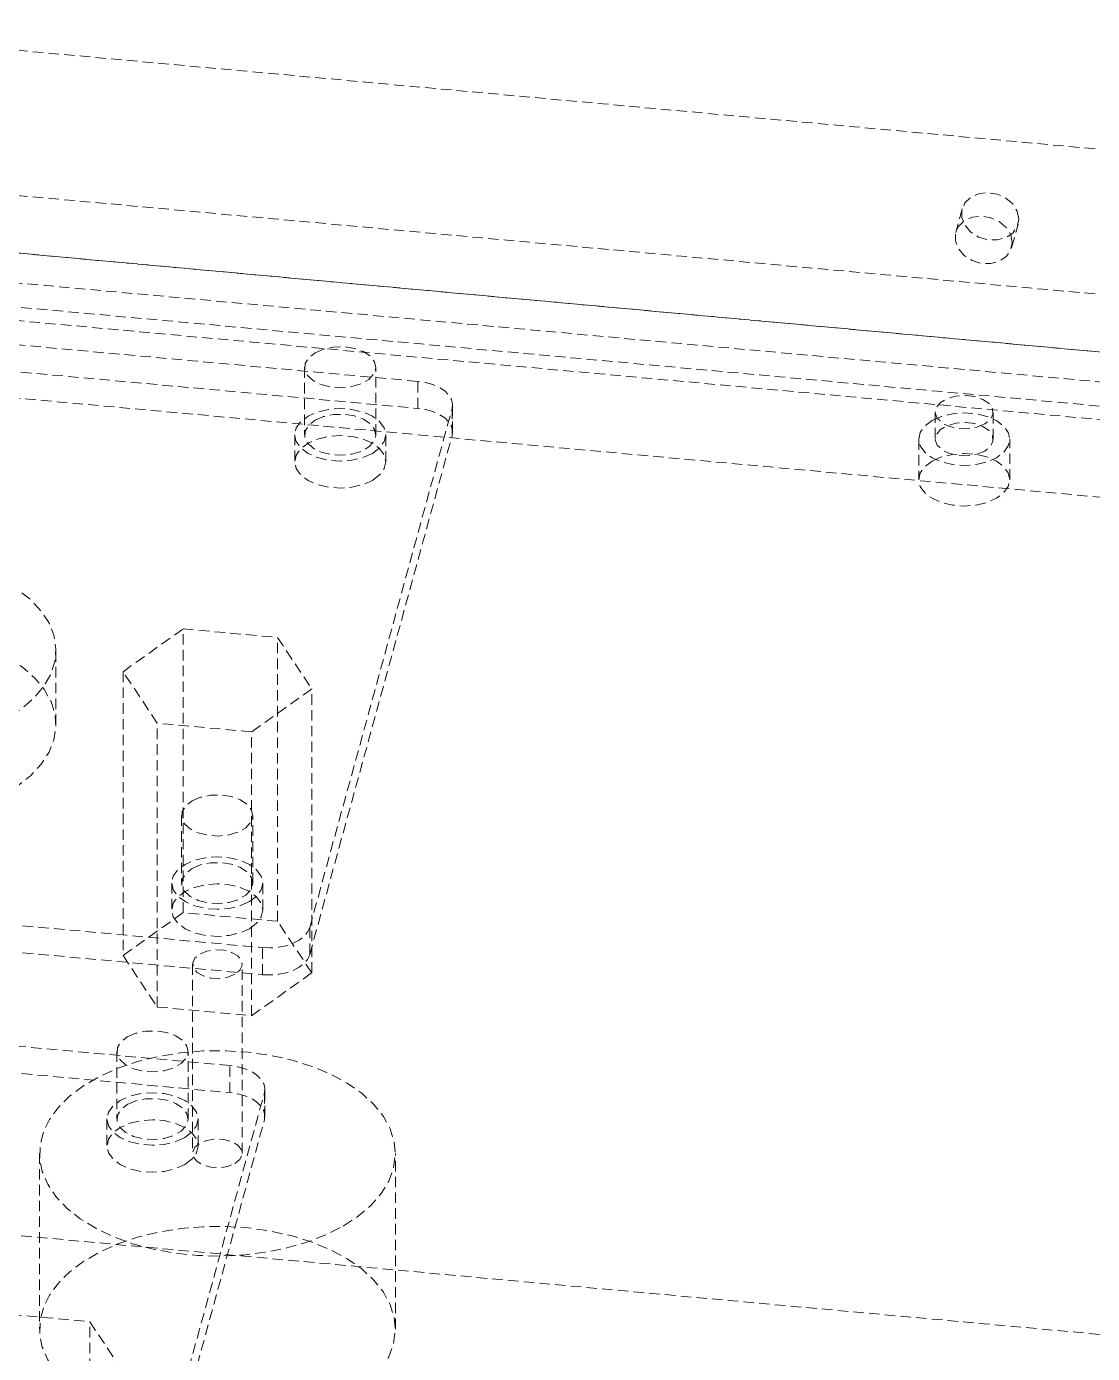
# Model space of a CAD drawing. Header units: millimetres. Extents: x 1529 to 6255, y 1713 to 5797.
# Drawn here: x 5137.8 to 5266.6, y 4555.8 to 4716.1 of the extents above; entities that cross this region are included whole.
import ezdxf

# ---------------------------------------------------------------- set-up
doc = ezdxf.new("R2010")
doc.units = ezdxf.units.MM
doc.linetypes.add('HIDDEN', pattern=[1.905, 1.27, -0.635])

msp = doc.modelspace()

# ---------------------------------------------------------------- linework, layer by layer
at = {"color": 7, "linetype": 'HIDDEN', "lineweight": 0}
for p, q in [((5401.644, 4688.999), (5105.337, 4716.091)), ((5539.52, 4648.286), (4969.025, 4700.448)), ((5100.644, 4698.985), (5396.951, 4671.893)), ((5538.738, 4645.435), (4968.243, 4697.597)), ((5054.521, 4696.241), (5452.461, 4659.856)), ((5250.898, 4694.074), (5250.115, 4691.223)), ((5401.644, 4664.502), (5105.337, 4691.595)), ((5256.866, 4689.371), (5257.648, 4692.221)), ((5452.461, 4651.691), (5054.521, 4688.076)), ((5185.101, 4673.214), (5076.455, 4683.148)), ((5076.455, 4679.881), (5185.101, 4669.948)), ((5396.951, 4647.397), (5100.644, 4674.489)), ((5171.438, 4674.929), (5171.438, 4666.764)), ((5180.038, 4666.764), (5180.038, 4674.929)), ((5185.101, 4669.948), (5185.101, 4673.214)), ((5172.049, 4607.191), (5189.257, 4669.911)), ((5189.257, 4669.911), (5189.257, 4666.645)), ((5189.319, 4667.097), (5189.319, 4670.363)), ((5247.644, 4669.496), (5247.644, 4666.23)), ((5254.644, 4666.23), (5254.644, 4669.496)), ((5170.238, 4666.764), (5170.238, 4663.498)), ((5172.049, 4603.925), (5189.257, 4666.645)), ((5181.238, 4663.498), (5181.238, 4666.764)), ((5245.644, 4666.23), (5245.644, 4661.33)), ((5256.644, 4661.33), (5256.644, 4666.23)), ((5149.495, 4638.134), (5156.762, 4643.315)), ((5156.762, 4609.02), (5156.762, 4643.315)), ((5156.762, 4643.315), (5168.166, 4642.272)), ((5168.166, 4642.272), (5172.304, 4636.049)), ((5168.166, 4607.977), (5168.166, 4642.272)), ((5141.392, 4631.722), (5141.392, 4640.704)), ((5149.495, 4638.134), (5149.495, 4603.839)), ((5153.633, 4631.911), (5149.495, 4638.134)), ((5172.304, 4636.049), (5165.038, 4630.868)), ((5172.304, 4601.754), (5172.304, 4636.049)), ((5153.633, 4597.616), (5153.633, 4631.911)), ((5165.038, 4630.868), (5153.633, 4631.911)), ((5165.038, 4596.573), (5165.038, 4630.868)), ((5156.577, 4620.762), (5156.577, 4612.597)), ((5165.177, 4612.597), (5165.177, 4620.762)), ((5057.683, 4614.726), (5166.329, 4604.792)), ((5057.683, 4611.46), (5166.329, 4601.526)), ((5155.377, 4612.597), (5155.377, 4609.331)), ((5166.377, 4609.331), (5166.377, 4612.597)), ((5156.762, 4609.02), (5149.495, 4603.839)), ((5168.166, 4607.977), (5156.762, 4609.02)), ((5172.304, 4601.754), (5168.166, 4607.977)), ((5172.049, 4607.191), (5172.049, 4603.925)), ((5166.329, 4601.526), (5166.329, 4604.792)), ((5149.495, 4603.839), (5153.633, 4597.616)), ((5157.9, 4602.797), (5157.9, 4579.934)), ((5163.9, 4579.934), (5163.9, 4602.797)), ((5165.038, 4596.573), (5172.304, 4601.754)), ((5162.418, 4590.538), (5053.772, 4600.471)), ((5053.772, 4597.205), (5162.418, 4587.271)), ((5153.633, 4597.616), (5165.038, 4596.573)), ((5148.755, 4592.253), (5148.755, 4584.088)), ((5157.355, 4584.088), (5157.355, 4592.253)), ((5162.418, 4587.271), (5162.418, 4590.538)), ((5149.367, 4524.515), (5166.574, 4587.235)), ((5166.574, 4587.235), (5166.574, 4583.969)), ((5166.636, 4584.421), (5166.636, 4587.687)), ((5147.555, 4584.088), (5147.555, 4580.822)), ((5149.367, 4521.249), (5166.574, 4583.969)), ((5158.555, 4580.822), (5158.555, 4584.088)), ((5139.4, 4579.934), (5139.4, 4558.703)), ((5182.4, 4558.703), (5182.4, 4579.934)), ((5067.011, 4576.397), (5363.317, 4549.304)), ((5134.079, 4560.638), (5145.483, 4559.596)), ((5145.483, 4559.596), (5149.621, 4553.372)), ((5145.483, 4525.301), (5145.483, 4559.596))]:
    msp.add_line(p, q, dxfattribs=at)
at = {"color": 7, "linetype": 'HIDDEN', "lineweight": 0, "flags": 128}
for points in [[(5257.73, 4692.831), (5257.542, 4693.776), (5257.001, 4694.653), (5256.164, 4695.367), (5255.121, 4695.84), (5253.987, 4696.022), (5252.884, 4695.892), (5251.932, 4695.464), (5251.233, 4694.786), (5250.863, 4693.93), (5250.863, 4692.989), (5251.233, 4692.065), (5251.932, 4691.259), (5252.884, 4690.657), (5253.987, 4690.325), (5255.121, 4690.299), (5256.164, 4690.582), (5257.001, 4691.143), (5257.542, 4691.921), (5257.73, 4692.831)], [(5256.948, 4689.981), (5256.76, 4690.926), (5256.219, 4691.803), (5255.381, 4692.516), (5254.339, 4692.989), (5253.205, 4693.171), (5252.102, 4693.041), (5251.149, 4692.613), (5250.45, 4691.935), (5250.081, 4691.079), (5250.081, 4690.138), (5250.45, 4689.214), (5251.149, 4688.408), (5252.102, 4687.806), (5253.205, 4687.475), (5254.339, 4687.449), (5255.381, 4687.731), (5256.219, 4688.292), (5256.76, 4689.07), (5256.948, 4689.981)], [(5172.697, 4676.684), (5173.729, 4677.124), (5174.939, 4677.368), (5176.219, 4677.396), (5177.457, 4677.204), (5178.543, 4676.811), (5179.379, 4676.25), (5179.891, 4675.572), (5180.035, 4674.836), (5179.797, 4674.109), (5179.198, 4673.455), (5178.291, 4672.932), (5177.158, 4672.586), (5175.899, 4672.449), (5174.625, 4672.531), (5173.45, 4672.827), (5172.479, 4673.31), (5171.797, 4673.937), (5171.465, 4674.651), (5171.513, 4675.391), (5171.936, 4676.089), (5172.697, 4676.684)], [(5189.257, 4669.911), (5189.315, 4670.476), (5189.181, 4671.037), (5188.86, 4671.571), (5188.364, 4672.059), (5187.713, 4672.482), (5186.931, 4672.824), (5186.049, 4673.071), (5185.101, 4673.214)], [(5253.619, 4668.067), (5252.681, 4667.681), (5251.577, 4667.491), (5250.426, 4667.518), (5249.353, 4667.76), (5248.473, 4668.19), (5247.884, 4668.761), (5247.647, 4669.412), (5247.79, 4670.072), (5248.296, 4670.67), (5249.11, 4671.14), (5250.145, 4671.432), (5251.289, 4671.515), (5252.416, 4671.378), (5253.406, 4671.038), (5254.151, 4670.53), (5254.57, 4669.91), (5254.617, 4669.246), (5254.289, 4668.608), (5253.619, 4668.067)], [(5179.627, 4664.519), (5178.488, 4664.014), (5177.161, 4663.697), (5175.738, 4663.589), (5174.314, 4663.697), (5172.988, 4664.014), (5171.849, 4664.519), (5170.975, 4665.176), (5170.425, 4665.942), (5170.238, 4666.764), (5170.425, 4667.586), (5170.975, 4668.351), (5171.849, 4669.009), (5172.988, 4669.514), (5174.314, 4669.831), (5175.738, 4669.939), (5177.161, 4669.831), (5178.488, 4669.514), (5179.627, 4669.009), (5180.501, 4668.351), (5181.051, 4667.586), (5181.238, 4666.764), (5181.051, 4665.942), (5180.501, 4665.176), (5179.627, 4664.519)], [(5172.697, 4668.519), (5173.729, 4668.959), (5174.939, 4669.203), (5176.219, 4669.231), (5177.457, 4669.039), (5178.543, 4668.645), (5179.379, 4668.085), (5179.891, 4667.406), (5180.035, 4666.671), (5179.797, 4665.944), (5179.198, 4665.29), (5178.291, 4664.767), (5177.158, 4664.421), (5175.899, 4664.283), (5174.625, 4664.366), (5173.45, 4664.662), (5172.479, 4665.145), (5171.797, 4665.771), (5171.465, 4666.486), (5171.513, 4667.225), (5171.936, 4667.924), (5172.697, 4668.519)], [(5189.257, 4666.645), (5189.315, 4667.21), (5189.181, 4667.771), (5188.86, 4668.305), (5188.364, 4668.793), (5187.713, 4669.216), (5186.931, 4669.558), (5186.049, 4669.805), (5185.101, 4669.948)], [(5247.255, 4668.475), (5248.394, 4668.979), (5249.721, 4669.297), (5251.144, 4669.405), (5252.568, 4669.297), (5253.894, 4668.979), (5255.033, 4668.475), (5255.907, 4667.817), (5256.457, 4667.051), (5256.644, 4666.23), (5256.457, 4665.408), (5255.907, 4664.642), (5255.033, 4663.985), (5253.894, 4663.48), (5252.568, 4663.163), (5251.144, 4663.055), (5249.721, 4663.163), (5248.394, 4663.48), (5247.255, 4663.985), (5246.381, 4664.642), (5245.832, 4665.408), (5245.644, 4666.23), (5245.832, 4667.051), (5246.381, 4667.817), (5247.255, 4668.475)], [(5253.619, 4664.801), (5252.681, 4664.414), (5251.577, 4664.225), (5250.426, 4664.252), (5249.353, 4664.494), (5248.473, 4664.924), (5247.884, 4665.495), (5247.647, 4666.146), (5247.79, 4666.806), (5248.296, 4667.404), (5249.11, 4667.874), (5250.145, 4668.166), (5251.289, 4668.248), (5252.416, 4668.112), (5253.406, 4667.771), (5254.151, 4667.264), (5254.57, 4666.644), (5254.617, 4665.98), (5254.289, 4665.342), (5253.619, 4664.801)], [(5179.627, 4661.253), (5180.501, 4661.91), (5181.051, 4662.676), (5181.238, 4663.498), (5181.051, 4664.319), (5180.501, 4665.085), (5179.627, 4665.743), (5178.488, 4666.247), (5177.161, 4666.565), (5175.738, 4666.673), (5174.314, 4666.565), (5172.988, 4666.247), (5171.849, 4665.743), (5170.975, 4665.085), (5170.425, 4664.319), (5170.238, 4663.498), (5170.425, 4662.676), (5170.975, 4661.91), (5171.849, 4661.253), (5172.988, 4660.748), (5174.314, 4660.431), (5175.738, 4660.323), (5177.161, 4660.431), (5178.488, 4660.748), (5179.627, 4661.253)], [(5247.255, 4663.576), (5248.394, 4664.08), (5249.721, 4664.397), (5251.144, 4664.505), (5252.568, 4664.397), (5253.894, 4664.08), (5255.033, 4663.575), (5255.907, 4662.918), (5256.457, 4662.152), (5256.644, 4661.33), (5256.457, 4660.509), (5255.907, 4659.743), (5255.033, 4659.085), (5253.894, 4658.581), (5252.568, 4658.263), (5251.144, 4658.155), (5249.721, 4658.263), (5248.394, 4658.581), (5247.255, 4659.085), (5246.381, 4659.743), (5245.832, 4660.509), (5245.644, 4661.33), (5245.832, 4662.152), (5246.381, 4662.918), (5247.255, 4663.576)], [(5135.534, 4632.54), (5133.523, 4631.524), (5131.295, 4630.673), (5128.891, 4630), (5126.353, 4629.519), (5123.726, 4629.237), (5121.058, 4629.16), (5118.396, 4629.288), (5115.787, 4629.621), (5113.278, 4630.151), (5110.914, 4630.869), (5108.737, 4631.763), (5106.785, 4632.817), (5105.095, 4634.011), (5103.695, 4635.325), (5102.611, 4636.735), (5101.862, 4638.215), (5101.462, 4639.74), (5101.417, 4641.282), (5101.729, 4642.814), (5102.392, 4644.308), (5103.393, 4645.738), (5104.716, 4647.078), (5106.337, 4648.304), (5108.226, 4649.395), (5110.35, 4650.33), (5112.671, 4651.094), (5115.148, 4651.672), (5117.736, 4652.055), (5120.39, 4652.235), (5123.061, 4652.209), (5125.703, 4651.978), (5128.267, 4651.546), (5130.709, 4650.92), (5132.985, 4650.112), (5135.054, 4649.136), (5136.879, 4648.01), (5138.427, 4646.753), (5139.672, 4645.388), (5140.59, 4643.94), (5141.166, 4642.434), (5141.389, 4640.897), (5141.255, 4639.356), (5140.767, 4637.84), (5139.933, 4636.375), (5138.768, 4634.987), (5137.293, 4633.701), (5135.534, 4632.54)], [(5125.465, 4620.418), (5128.05, 4620.835), (5130.515, 4621.447), (5132.816, 4622.245), (5134.911, 4623.213), (5136.763, 4624.335), (5138.338, 4625.589), (5139.607, 4626.954), (5140.549, 4628.405), (5141.146, 4629.916), (5141.387, 4631.459), (5141.268, 4633.007), (5140.791, 4634.531), (5139.965, 4636.005), (5138.804, 4637.402), (5137.33, 4638.697), (5135.569, 4639.866), (5133.552, 4640.888), (5131.317, 4641.746)], [(5157.836, 4622.517), (5158.867, 4622.957), (5160.077, 4623.201), (5161.358, 4623.229), (5162.596, 4623.037), (5163.681, 4622.644), (5164.518, 4622.083), (5165.03, 4621.405), (5165.174, 4620.669), (5164.935, 4619.942), (5164.336, 4619.288), (5163.43, 4618.765), (5162.297, 4618.419), (5161.037, 4618.281), (5159.764, 4618.364), (5158.589, 4618.66), (5157.617, 4619.143), (5156.935, 4619.769), (5156.604, 4620.484), (5156.652, 4621.224), (5157.075, 4621.922), (5157.836, 4622.517)], [(5164.766, 4610.352), (5163.627, 4609.847), (5162.3, 4609.53), (5160.877, 4609.422), (5159.453, 4609.53), (5158.127, 4609.847), (5156.988, 4610.352), (5156.114, 4611.009), (5155.564, 4611.775), (5155.377, 4612.597), (5155.564, 4613.418), (5156.114, 4614.184), (5156.988, 4614.842), (5158.127, 4615.346), (5159.453, 4615.664), (5160.877, 4615.772), (5162.3, 4615.664), (5163.627, 4615.346), (5164.766, 4614.842), (5165.64, 4614.184), (5166.189, 4613.418), (5166.377, 4612.597), (5166.189, 4611.775), (5165.64, 4611.009), (5164.766, 4610.352)], [(5157.836, 4614.352), (5158.867, 4614.791), (5160.077, 4615.036), (5161.358, 4615.063), (5162.596, 4614.872), (5163.681, 4614.478), (5164.518, 4613.917), (5165.03, 4613.239), (5165.174, 4612.504), (5164.935, 4611.777), (5164.336, 4611.123), (5163.43, 4610.599), (5162.297, 4610.254), (5161.037, 4610.116), (5159.764, 4610.199), (5158.589, 4610.495), (5157.617, 4610.977), (5156.935, 4611.604), (5156.604, 4612.319), (5156.652, 4613.058), (5157.075, 4613.757), (5157.836, 4614.352)], [(5164.766, 4607.085), (5165.64, 4607.743), (5166.189, 4608.509), (5166.377, 4609.331), (5166.189, 4610.152), (5165.64, 4610.918), (5164.766, 4611.576), (5163.627, 4612.08), (5162.3, 4612.397), (5160.877, 4612.506), (5159.453, 4612.397), (5158.127, 4612.08), (5156.988, 4611.576), (5156.114, 4610.918), (5155.564, 4610.152), (5155.377, 4609.331), (5155.564, 4608.509), (5156.114, 4607.743), (5156.988, 4607.085), (5158.127, 4606.581), (5159.453, 4606.264), (5160.877, 4606.155), (5162.3, 4606.264), (5163.627, 4606.581), (5164.766, 4607.085)], [(5166.329, 4604.792), (5167.307, 4604.759), (5168.278, 4604.836), (5169.204, 4605.022), (5170.05, 4605.308), (5170.783, 4605.684), (5171.374, 4606.135), (5171.802, 4606.644), (5172.049, 4607.191)], [(5163.021, 4601.572), (5162.167, 4601.227), (5161.161, 4601.071), (5160.123, 4601.124), (5159.179, 4601.378), (5158.442, 4601.803), (5158.002, 4602.348), (5157.911, 4602.948), (5158.181, 4603.529), (5158.778, 4604.021), (5159.632, 4604.366), (5160.638, 4604.522), (5161.676, 4604.47), (5162.62, 4604.215), (5163.357, 4603.79), (5163.797, 4603.245), (5163.888, 4602.646), (5163.619, 4602.065), (5163.021, 4601.572)], [(5166.329, 4601.526), (5167.307, 4601.493), (5168.278, 4601.57), (5169.204, 4601.756), (5170.05, 4602.042), (5170.783, 4602.418), (5171.374, 4602.869), (5171.802, 4603.378), (5172.049, 4603.925)], [(5150.014, 4594.008), (5151.046, 4594.448), (5152.256, 4594.692), (5153.536, 4594.72), (5154.774, 4594.528), (5155.86, 4594.135), (5156.696, 4593.574), (5157.208, 4592.896), (5157.352, 4592.16), (5157.114, 4591.433), (5156.515, 4590.779), (5155.608, 4590.256), (5154.475, 4589.91), (5153.216, 4589.772), (5151.942, 4589.855), (5150.767, 4590.151), (5149.796, 4590.634), (5149.114, 4591.26), (5148.782, 4591.975), (5148.83, 4592.715), (5149.253, 4593.413), (5150.014, 4594.008)], [(5176.102, 4571.157), (5177.922, 4572.352), (5179.461, 4573.67), (5180.696, 4575.092), (5181.606, 4576.593), (5182.176, 4578.149), (5182.397, 4579.735), (5182.264, 4581.323), (5181.781, 4582.889), (5180.955, 4584.406), (5179.8, 4585.85), (5178.334, 4587.197), (5176.582, 4588.424), (5174.572, 4589.512), (5172.338, 4590.443), (5169.916, 4591.201), (5167.346, 4591.774), (5164.671, 4592.153), (5161.933, 4592.331), (5159.178, 4592.305), (5156.452, 4592.077), (5153.799, 4591.649), (5151.262, 4591.028), (5148.883, 4590.226), (5146.702, 4589.254), (5144.754, 4588.13), (5143.071, 4586.87), (5141.681, 4585.497), (5140.606, 4584.033), (5139.865, 4582.501), (5139.469, 4580.927), (5139.424, 4579.337), (5139.733, 4577.757), (5140.389, 4576.212), (5141.382, 4574.728), (5142.695, 4573.33), (5144.307, 4572.04), (5146.192, 4570.88), (5148.318, 4569.869), (5150.651, 4569.023), (5153.152, 4568.356), (5155.78, 4567.879), (5158.492, 4567.6), (5161.244, 4567.523), (5163.99, 4567.651), (5166.686, 4567.98), (5169.286, 4568.505), (5171.749, 4569.218), (5174.033, 4570.107), (5176.102, 4571.157)], [(5166.574, 4587.235), (5166.632, 4587.8), (5166.498, 4588.361), (5166.177, 4588.895), (5165.681, 4589.383), (5165.03, 4589.806), (5164.248, 4590.148), (5163.366, 4590.395), (5162.418, 4590.538)], [(5156.944, 4581.843), (5155.805, 4581.338), (5154.478, 4581.021), (5153.055, 4580.913), (5151.631, 4581.021), (5150.305, 4581.338), (5149.166, 4581.843), (5148.292, 4582.5), (5147.742, 4583.266), (5147.555, 4584.088), (5147.742, 4584.909), (5148.292, 4585.675), (5149.166, 4586.333), (5150.305, 4586.837), (5151.631, 4587.155), (5153.055, 4587.263), (5154.478, 4587.155), (5155.805, 4586.837), (5156.944, 4586.333), (5157.818, 4585.675), (5158.368, 4584.909), (5158.555, 4584.088), (5158.368, 4583.266), (5157.818, 4582.5), (5156.944, 4581.843)], [(5166.574, 4583.969), (5166.632, 4584.534), (5166.498, 4585.094), (5166.177, 4585.629), (5165.681, 4586.117), (5165.03, 4586.54), (5164.248, 4586.882), (5163.366, 4587.129), (5162.418, 4587.271)], [(5150.014, 4585.843), (5151.046, 4586.282), (5152.256, 4586.527), (5153.536, 4586.554), (5154.774, 4586.363), (5155.86, 4585.969), (5156.696, 4585.408), (5157.208, 4584.73), (5157.352, 4583.995), (5157.114, 4583.268), (5156.515, 4582.614), (5155.608, 4582.09), (5154.475, 4581.745), (5153.216, 4581.607), (5151.942, 4581.69), (5150.767, 4581.986), (5149.796, 4582.468), (5149.114, 4583.095), (5148.782, 4583.81), (5148.83, 4584.549), (5149.253, 4585.248), (5150.014, 4585.843)], [(5156.944, 4578.576), (5157.818, 4579.234), (5158.368, 4580), (5158.555, 4580.822), (5158.368, 4581.643), (5157.818, 4582.409), (5156.944, 4583.067), (5155.805, 4583.571), (5154.478, 4583.888), (5153.055, 4583.997), (5151.631, 4583.888), (5150.305, 4583.571), (5149.166, 4583.067), (5148.292, 4582.409), (5147.742, 4581.643), (5147.555, 4580.822), (5147.742, 4580), (5148.292, 4579.234), (5149.166, 4578.576), (5150.305, 4578.072), (5151.631, 4577.755), (5153.055, 4577.646), (5154.478, 4577.755), (5155.805, 4578.072), (5156.944, 4578.576)], [(5163.021, 4578.709), (5163.619, 4579.202), (5163.888, 4579.783), (5163.797, 4580.382), (5163.357, 4580.927), (5162.62, 4581.352), (5161.676, 4581.606), (5160.638, 4581.659), (5159.632, 4581.503), (5158.778, 4581.158), (5158.181, 4580.665), (5157.911, 4580.084), (5158.002, 4579.485), (5158.442, 4578.94), (5159.179, 4578.515), (5160.123, 4578.261), (5161.161, 4578.208), (5162.167, 4578.364), (5163.021, 4578.709)], [(5176.102, 4549.927), (5177.922, 4551.121), (5179.461, 4552.44), (5180.696, 4553.862), (5181.606, 4555.363), (5182.176, 4556.919), (5182.397, 4558.505), (5182.264, 4560.093), (5181.781, 4561.659), (5180.955, 4563.176), (5179.8, 4564.62), (5178.334, 4565.967), (5176.582, 4567.194), (5174.572, 4568.282), (5172.338, 4569.213), (5169.916, 4569.971), (5167.346, 4570.544), (5164.671, 4570.923), (5161.933, 4571.101), (5159.178, 4571.075), (5156.452, 4570.847), (5153.799, 4570.419), (5151.262, 4569.798), (5148.883, 4568.996), (5146.702, 4568.024), (5144.754, 4566.9), (5143.071, 4565.64), (5141.681, 4564.267), (5140.606, 4562.803), (5139.865, 4561.271), (5139.469, 4559.697), (5139.424, 4558.107), (5139.733, 4556.526), (5140.389, 4554.982), (5141.382, 4553.498), (5142.695, 4552.1), (5144.307, 4550.81), (5146.192, 4549.65), (5148.318, 4548.639), (5150.651, 4547.793), (5153.152, 4547.126), (5155.78, 4546.649), (5158.492, 4546.37), (5161.244, 4546.293), (5163.99, 4546.421), (5166.686, 4546.75), (5169.286, 4547.275), (5171.749, 4547.988), (5174.033, 4548.877), (5176.102, 4549.927)]]:
    msp.add_lwpolyline(points, dxfattribs=at)

doc.saveas('drawing.dxf')
